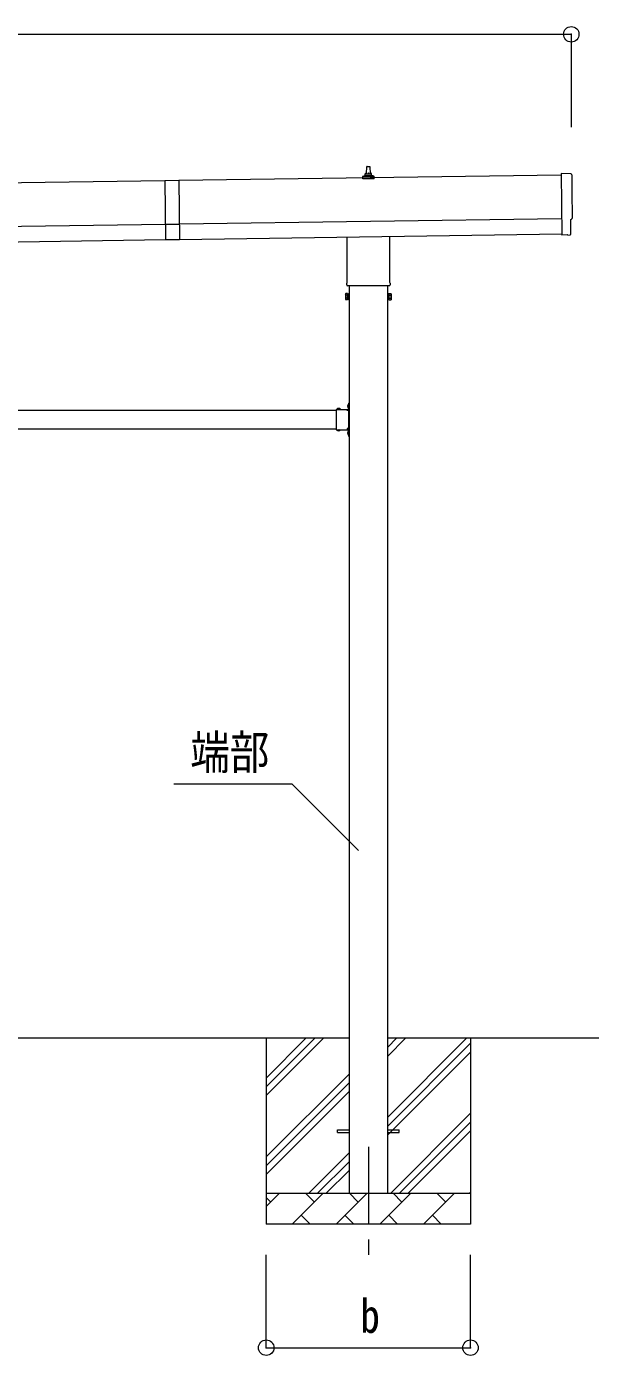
# Model space of a CAD drawing. Units: millimetres, scale not verified. Extents: x -88263 to 14131, y -29850 to 9646.
# Drawn here: x 6109 to 7931, y -704 to 3587 of the extents above; entities that cross this region are included whole.
import ezdxf
from ezdxf.enums import TextEntityAlignment as Align

# ---------------------------------------------------------------- set-up
doc = ezdxf.new("R2010")
doc.units = ezdxf.units.MM
doc.header["$LTSCALE"] = 50
doc.header["$PDMODE"] = 32
doc.header["$PDSIZE"] = 50
doc.linetypes.add('CHAIN1', pattern=[8, 5, -1, 1, -1])
doc.linetypes.add('USER8', pattern=[4, 3, -1])
for name, color, linetype, lineweight in [('0-2_建具', 4, 'Continuous', 9), ('0-4_設備', 7, 'Continuous', 9), ('0-6_手摺', 5, 'Continuous', 5), ('0-7_ハッチ', 6, 'Continuous', 9)]:
    doc.layers.add(name, color=color, linetype=linetype, lineweight=lineweight)
doc.styles.add('ＭＳ ゴシック', font='')
doc.styles.get('ＭＳ ゴシック').set_extended_font_data('MS Gothic')

msp = doc.modelspace()

# ---------------------------------------------------------------- linework, layer by layer
at = {"layer": '0-2_建具'}
for p, q in [((7207.14, 3111.18), (7207.87, 3134.71)), ((7208.87, 3135.68), (7217.42, 3135.68)), ((7218.42, 3134.71), (7219.14, 3111.18)), ((6555.36, 3089.94), (6600.36, 3090.58)), ((6555.36, 3089.94), (6558.1, 2897.96)), ((6600.36, 3090.58), (6603.1, 2898.6)), ((7835.75, 3107.23), (6600.37, 3089.58)), ((7194.89, 3095.68), (7194.89, 3103.4)), ((7231.39, 3095.68), (7194.89, 3095.68)), ((7195.28, 3104.18), (7231.01, 3104.18)), ((7195.66, 3104.37), (7202.38, 3106)), ((7202.76, 3106.18), (7223.53, 3106.18)), ((7203.14, 3106.97), (7203.14, 3111.18)), ((7204.14, 3111.18), (7222.14, 3111.18)), ((7223.14, 3106.97), (7223.14, 3111.18)), ((7230.63, 3104.37), (7223.91, 3106)), ((7231.39, 3095.68), (7231.39, 3103.4)), ((7835.67, 3112.32), (7838.5, 2914.48)), ((7867.26, 3111.12), (7835.67, 3112.32)), ((6555.38, 3088.94), (1190.69, 3012.3)), ((6602.37, 2949.6), (7837.75, 2967.24)), ((7867.18, 2964.28), (7867.78, 2964.29)), ((7867.85, 2917.25), (7867.18, 2964.28)), ((1192.69, 2872.31), (6557.38, 2948.95)), ((6602.39, 2948.1), (6557.4, 2947.45)), ((1193.4, 2822.32), (6558.09, 2898.96)), ((6603.1, 2898.6), (6558.1, 2897.96)), ((6603.09, 2899.6), (7838.46, 2917.25)), ((7144.84, 2761.69), (7144.84, 2907.34)), ((7281.44, 2909.29), (7281.44, 2761.69)), ((7838.5, 2914.48), (7838.51, 2913.48)), ((7856.72, 2914.64), (7838.51, 2913.48)), ((7857.4, 2914.02), (7856.72, 2914.64)), ((7858.14, 2913.76), (7865.06, 2914.22)), ((7143.14, 2752.92), (7143.14, 2758.42)), ((7281.08, 2749.42), (7145.21, 2749.42)), ((7150.64, 2749.42), (7150.64, -180.22)), ((7275.64, -180.22), (7275.64, 2749.42)), ((7283.14, 2758.42), (7283.14, 2752.92)), ((7139.14, 2723.42), (7139.9, 2724.74)), ((7139.14, 2723.42), (7139.14, 2706.42)), ((7139.14, 2706.42), (7139.9, 2705.11)), ((7146.14, 2724.74), (7139.9, 2724.74)), ((7146.14, 2719.83), (7139.9, 2719.83)), ((7146.14, 2710.01), (7139.9, 2710.01)), ((7146.14, 2705.11), (7139.9, 2705.11)), ((7146.14, 2705.11), (7146.14, 2724.74)), ((7146.14, 2724.12), (7148.64, 2724.12)), ((7146.14, 2705.72), (7146.14, 2724.12)), ((7148.64, 2705.72), (7146.14, 2705.72)), ((7148.64, 2725.42), (7150.64, 2725.42)), ((7148.64, 2704.42), (7148.64, 2725.42)), ((7150.64, 2704.42), (7148.64, 2704.42)), ((7150.64, 2725.42), (7150.64, 2704.42)), ((7275.64, 2725.42), (7275.64, 2704.42)), ((7277.64, 2725.42), (7275.64, 2725.42)), ((7275.64, 2704.42), (7277.64, 2704.42)), ((7277.64, 2704.42), (7277.64, 2725.42)), ((7280.14, 2724.12), (7277.64, 2724.12)), ((7277.64, 2705.72), (7280.14, 2705.72)), ((7280.14, 2724.74), (7286.39, 2724.74)), ((7280.14, 2705.11), (7280.14, 2724.74)), ((7280.14, 2705.72), (7280.14, 2724.12)), ((7280.14, 2719.83), (7286.39, 2719.83)), ((7280.14, 2710.01), (7286.39, 2710.01)), ((7280.14, 2705.11), (7286.39, 2705.11)), ((7287.14, 2723.42), (7286.39, 2724.74)), ((7287.14, 2706.42), (7286.39, 2705.11)), ((7287.14, 2723.42), (7287.14, 2706.42)), ((7148.14, 2366.68), (7148.14, 2354.88)), ((7148.14, 2366.68), (7148.64, 2366.68)), ((7148.64, 2370.78), (7148.64, 2350.78)), ((7148.64, 2370.78), (7150.64, 2370.78)), ((7148.64, 2366.68), (7148.64, 2354.88)), ((7150.64, 2363.78), (7148.64, 2363.78)), ((7150.64, 2370.78), (7150.64, 2350.78)), ((5517.64, 2347.78), (7108.64, 2347.78)), ((7108.64, 2350.78), (7148.64, 2350.78)), ((7108.64, 2350.78), (7108.64, 2284.78)), ((7111.74, 2351.29), (7123.54, 2351.29)), ((7111.74, 2351.29), (7111.74, 2350.78)), ((7111.74, 2350.78), (7123.54, 2350.78)), ((7123.54, 2351.29), (7123.54, 2350.78)), ((7144.64, 2348.78), (7148.64, 2348.78)), ((7144.64, 2346.78), (7144.64, 2348.78)), ((7144.64, 2347.78), (7150.14, 2347.78)), ((7148.64, 2346.78), (7144.64, 2346.78)), ((7148.14, 2354.88), (7148.64, 2354.88)), ((7150.64, 2357.78), (7148.64, 2357.78)), ((7148.64, 2346.78), (7148.64, 2288.78)), ((7150.14, 2347.78), (7150.14, 2287.78)), ((5517.64, 2287.78), (7108.64, 2287.78)), ((7108.64, 2284.78), (7148.64, 2284.78)), ((7111.74, 2284.78), (7123.54, 2284.78)), ((7111.74, 2284.27), (7111.74, 2284.78)), ((7111.74, 2284.27), (7123.54, 2284.27)), ((7123.54, 2284.27), (7123.54, 2284.78)), ((7144.64, 2288.78), (7144.64, 2286.78)), ((7148.64, 2288.78), (7144.64, 2288.78)), ((7144.64, 2287.78), (7150.14, 2287.78)), ((7148.64, 2286.78), (7144.64, 2286.78)), ((7148.14, 2280.68), (7148.14, 2268.88)), ((7148.14, 2280.68), (7148.64, 2280.68)), ((7148.64, 2284.78), (7148.64, 2264.78)), ((7148.64, 2280.68), (7148.64, 2268.88)), ((7150.64, 2277.78), (7148.64, 2277.78)), ((7150.64, 2284.78), (7150.64, 2264.78)), ((7148.14, 2268.88), (7148.64, 2268.88)), ((7150.64, 2271.78), (7148.64, 2271.78)), ((7148.64, 2264.78), (7150.64, 2264.78)), ((7113.14, 15.28), (7113.14, 24.28)), ((7113.14, 24.28), (7150.64, 24.28)), ((7113.14, 15.28), (7150.64, 15.28)), ((7275.64, 24.28), (7313.14, 24.28)), ((7275.64, 15.28), (7313.14, 15.28)), ((7313.14, 15.28), (7313.14, 24.28))]:
    msp.add_line(p, q, dxfattribs=at)
at = {"layer": '0-2_建具', "linetype": 'USER8'}
for p, q in [((7146.03, 2363.28), (7148.81, 2361.92)), ((7148.81, 2361.92), (7149.42, 2360.78)), ((7148.81, 2359.63), (7149.42, 2360.78)), ((7115.14, 2353.39), (7116.5, 2350.61)), ((7116.5, 2350.61), (7117.64, 2350)), ((7118.79, 2350.61), (7117.64, 2350)), ((7120.14, 2353.39), (7118.79, 2350.61)), ((7146.03, 2358.28), (7148.81, 2359.63)), ((7115.14, 2282.17), (7116.5, 2284.94)), ((7116.5, 2284.94), (7117.64, 2285.55)), ((7118.79, 2284.94), (7117.64, 2285.55)), ((7120.14, 2282.17), (7118.79, 2284.94)), ((7146.03, 2277.28), (7148.81, 2275.92)), ((7148.81, 2275.92), (7149.42, 2274.78)), ((7148.81, 2273.63), (7149.42, 2274.78)), ((7146.03, 2272.28), (7148.81, 2273.63))]:
    msp.add_line(p, q, dxfattribs=at)
at = {"layer": '0-2_建具', "color": 7, "linetype": 'CHAIN1'}
msp.add_line((7213.14, -30.22), (7213.14, -379.22), dxfattribs=at)
at = {"layer": '0-2_建具'}
for centre, radius, start, end in [((7208.87, 3134.68), 1, 90, 178.60509), ((7217.42, 3134.68), 1, 1.39491, 90), ((7195.89, 3103.4), 1, 103.62699, 180), ((7202.14, 3106.97), 1, 283.62699, 0), ((7207.23, 3110.55), 4.13, 90, 171.17633), ((7204.14, 3110.18), 1, 90, 180), ((7216.48, 3111.18), 4.83, 133.60282, 180), ((7209.81, 3111.18), 4.83, 0, 46.39718), ((7219.06, 3110.55), 4.13, 8.82367, 90), ((7222.14, 3110.18), 1, 0, 90), ((7224.14, 3106.97), 1, 180, 256.37301), ((7230.39, 3103.4), 1, 0, 76.37301), ((7147.14, 2758.42), 4, 125.09963, 180), ((7147.14, 2752.92), 4, 180, 194.47751), ((7147.14, 2752.92), 4, 194.47751, 241.04498), ((7279.14, 2752.92), 4, 298.95502, 345.52249), ((7279.14, 2758.42), 4, 0, 54.90037), ((7279.14, 2752.92), 4, 345.52249, 360), ((7143.49, 2722.28), 4.34, 145.61575, 214.38425), ((7143.49, 2707.56), 4.34, 145.61575, 214.38425), ((7155.39, 2714.92), 16.24, 162.41205, 197.58795), ((7270.9, 2714.92), 16.24, 342.41205, 17.58795), ((7282.8, 2722.28), 4.34, 325.61575, 34.38425), ((7282.8, 2707.56), 4.34, 325.61575, 34.38425), ((7153.88, 2360.78), 8.23, 134.2189, 225.7811), ((7117.64, 2345.55), 8.23, 44.2189, 135.7811), ((7148.64, 2350.78), 2, 270, 0), ((7117.64, 2290.01), 8.23, 224.2189, 315.7811), ((7153.88, 2274.78), 8.23, 134.2189, 225.7811), ((7148.64, 2284.78), 2, 0, 90)]:
    msp.add_arc(centre, radius, start, end, dxfattribs=at)
for centre, major_axis, ratio, start_param, end_param in [((7867.15, 3108.12), (3, 0.04), 0.99863, 6.2683889, 7.8016218), ((12633.53, 3105.78), (-4762.89, -68.04), 0.99863, 6.2683889, 6.2976778), ((7867.72, 2968.69), (4.41, 0.06), 0.99863, 4.712389, 6.2976778), ((7858.07, 2914.76), (0.737, -0.68), 0.9974, 4.712389, 5.5252311), ((7864.85, 2917.22), (2.21, -2.04), 0.9974, 5.5252311, 7.0411395)]:
    msp.add_ellipse(centre, major_axis=major_axis, ratio=ratio, start_param=start_param, end_param=end_param, dxfattribs=at)
at = {"layer": '0-4_設備'}
for p, q in [((7150.64, 319.78), (3675.64, 319.78)), ((6883.14, 191.3), (7011.63, 319.78)), ((6883.14, 163.01), (7039.91, 319.78)), ((6883.14, 134.73), (7068.19, 319.78)), ((6883.14, 319.78), (6883.14, -280.22)), ((7275.64, 290.95), (7304.47, 319.78)), ((7275.64, 262.67), (7332.75, 319.78)), ((7275.64, 64.68), (7530.74, 319.78)), ((7967.76, 319.78), (7275.64, 319.78)), ((7275.64, 36.39), (7543.14, 303.89)), ((7543.14, 319.78), (7543.14, -280.22)), ((7275.64, 8.11), (7543.14, 275.61)), ((6883.14, -63.26), (7150.64, 204.24)), ((6883.14, -91.55), (7150.64, 175.95)), ((6883.14, -119.83), (7150.64, 147.67)), ((7285.3, -180.22), (7543.14, 77.62)), ((7313.59, -180.22), (7543.14, 49.34)), ((7341.87, -180.22), (7543.14, 21.05)), ((7020.74, -180.22), (7150.64, -50.32)), ((7049.03, -180.22), (7150.64, -78.61)), ((7077.31, -180.22), (7150.64, -106.89)), ((6883.14, -223.12), (6926.04, -180.22)), ((6883.14, -180.22), (7543.14, -180.22)), ((6897.48, -208.78), (6883.14, -194.44)), ((6967.46, -280.22), (7067.46, -180.22)), ((7038.91, -208.78), (7010.35, -180.22)), ((7108.88, -280.22), (7208.88, -180.22)), ((7180.33, -208.78), (7151.77, -180.22)), ((7250.3, -280.22), (7350.3, -180.22)), ((7321.75, -208.78), (7293.19, -180.22)), ((7391.72, -280.22), (7491.72, -180.22)), ((7463.17, -208.78), (7434.62, -180.22)), ((7539.86, -180.22), (7543.14, -176.94)), ((6996.01, -251.67), (7024.57, -280.22)), ((7137.43, -251.67), (7165.99, -280.22)), ((7278.85, -251.67), (7307.41, -280.22)), ((7420.28, -251.67), (7448.83, -280.22)), ((7543.14, -280.22), (6883.14, -280.22))]:
    msp.add_line(p, q, dxfattribs=at)
at = {"layer": '0-6_手摺', "color": 6, "lineweight": 9}
for p, q in [((1159.41, 3562.01), (7868.76, 3562.01)), ((7868.76, 3562.01), (7868.76, 3262.01)), ((6883.14, -679.22), (6883.14, -379.22))]:
    msp.add_line(p, q, dxfattribs=at)
msp.add_lwpolyline([(6883.14, -679.22), (7543.14, -679.22), (7543.14, -379.22)], dxfattribs=at)
at = {"layer": '0-6_手摺', "color": 6}
for p in [(7868.76, 3562.01), (6883.14, -679.22), (7543.14, -679.22)]:
    msp.add_point(p, dxfattribs=at)
at = {"layer": '0-7_ハッチ'}
for p, q in [((6584.19, 1141.85), (6965.51, 1141.85)), ((6965.51, 1141.85), (7181.52, 925.85))]:
    msp.add_line(p, q, dxfattribs=at)

# ---------------------------------------------------------------- texts
at = {"layer": '0-6_手摺', "color": 7, "style": 'ＭＳ ゴシック', "width": 0.85}
msp.add_text('b', height=110, dxfattribs=at).set_placement((7186.89, -664.22), align=Align.BOTTOM_LEFT)
at = {"layer": '0-7_ハッチ', "color": 7, "style": 'ＭＳ ゴシック', "width": 0.85}
msp.add_text('端部', height=110, dxfattribs=at).set_placement((6637.9, 1155.54), align=Align.BOTTOM_LEFT)

doc.saveas('drawing.dxf')
